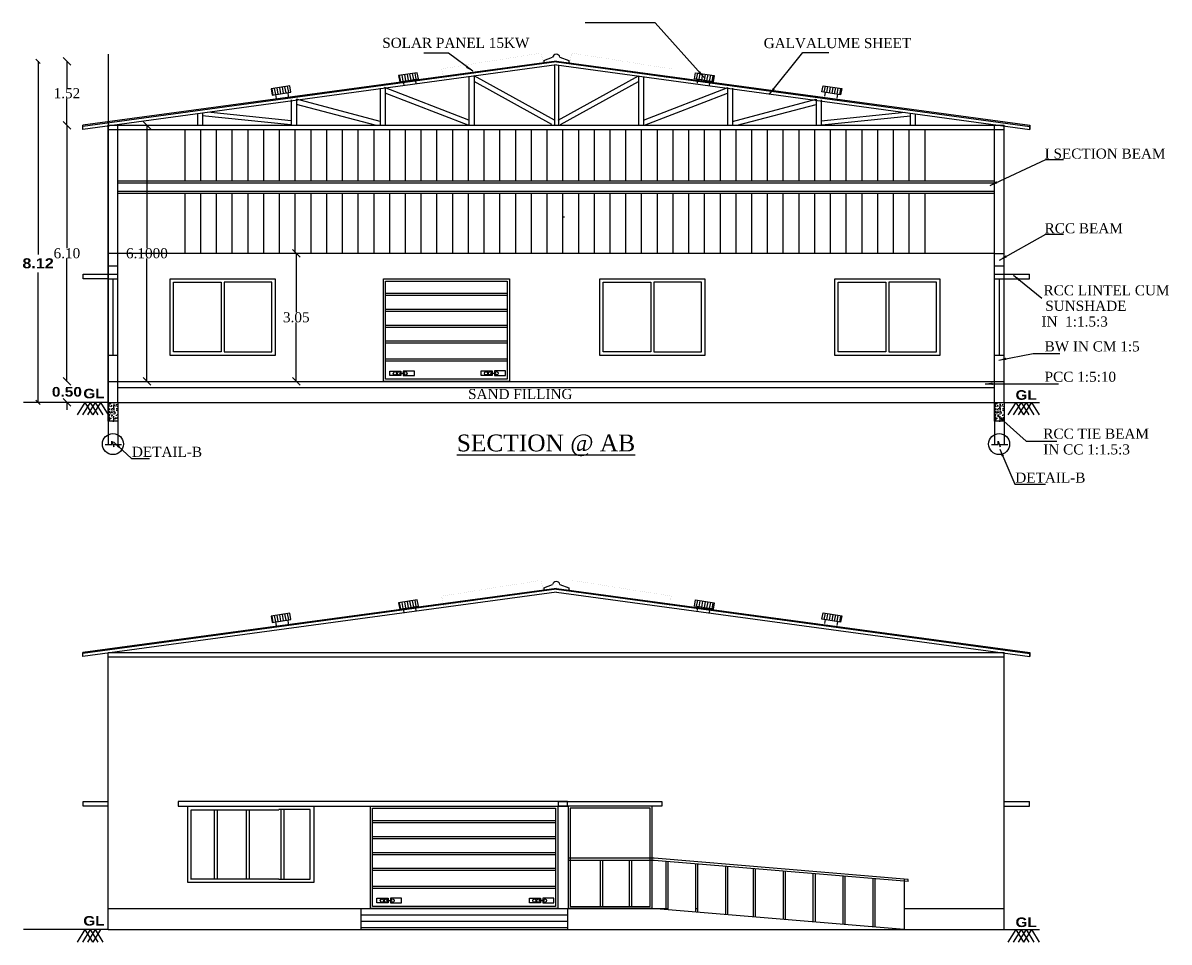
# Model space of a CAD drawing. Header units: metres. Extents: x 10791 to 15749, y -2675 to -2476.
# Drawn here: x 15656.25 to 15683.55, y -2643.29 to -2621.4 of the extents above; entities that cross this region are included whole.
import ezdxf
from ezdxf.enums import TextEntityAlignment as Align

# ---------------------------------------------------------------- set-up
doc = ezdxf.new("R2010")
doc.units = ezdxf.units.M
doc.header["$LTSCALE"] = 0.5
doc.header["$MEASUREMENT"] = 0
doc.header["$PDMODE"] = 35
for name, color, linetype in [('BLK_2_FLR_0_REGULAR_ROOM_1', 117, 'Continuous'), ('BLK_2_FLR_0_ROOM_1_LIGHT_VENTILATION_1', 7, 'Continuous'), ('BLK_2_HT_OF_BLDG', 7, 'Continuous'), ('BLK_2_PLINTH_HEIGHT', 7, 'Continuous'), ('FLOOR-GROUND', 7, 'Continuous'), ('FLOOR-TERRACE', 7, 'Continuous')]:
    doc.layers.add(name, color=color, linetype=linetype)
doc.styles.add('Isa-', font='times.ttf')
doc.styles.get("Standard").update_dxf_attribs({"font": ''})
doc.styles.add('STYLE2', font='times.ttf')
doc.styles.get('Standard').set_extended_font_data('Arial Black')
doc.dimstyles.get("Standard").update_dxf_attribs({"dimtxt": 0.23, "dimasz": 0.18, "dimexe": 0.18, "dimexo": 0.0625, "dimgap": 0.09, "dimtad": 0, "dimtih": 1, "dimtoh": 1, "dimzin": 0, "dimdsep": 46, "dimtxsty": 'Standard', "dimblk": 'OBLIQUE', "dimcen": 0.09, "dimse1": 1, "dimse2": 1, "dimclrd": 1, "dimclrt": 3, "dimadec": 0, "dimazin": 0, "dimtfac": 1, "dimtofl": 0, "dimtmove": 0, "dimatfit": 3, "dimfxl": 0, "dimtolj": 1, "dimtzin": 0, "dimarcsym": 0})
doc.dimstyles.new('STANDARD_WS', dxfattribs={"dimtxt": 0.18, "dimasz": 0.18, "dimexe": 0.18, "dimexo": 0.0625, "dimgap": 0.09, "dimtad": 0, "dimtih": 1, "dimtoh": 1, "dimdec": 4, "dimzin": 0, "dimdsep": 46, "dimtxsty": 'Standard', "dimcen": 0.09, "dimadec": 0, "dimazin": 0, "dimtfac": 1, "dimtdec": 4, "dimtofl": 0, "dimtmove": 0, "dimatfit": 3, "dimfxl": 0, "dimtolj": 1, "dimtzin": 0, "dimarcsym": 0})

# ---------------------------------------------------------------- blocks, each defined once
blk = doc.blocks.new('_Oblique')
at = {"color": 0, "linetype": 'ByBlock', "lineweight": -2}
blk.add_line((-0.5, -0.5), (0.5, 0.5), dxfattribs=at)
blk = doc.blocks.new('*D97')
at = {"layer": 'BLK_2_HT_OF_BLDG', "color": 5, "lineweight": -2}
for p, q in [((15656.612, -2622.312), (15656.612, -2626.912)), ((15656.612, -2630.437), (15656.612, -2627.34))]:
    blk.add_line(p, q, dxfattribs=at)
at = {"layer": 'Defpoints', "color": 0, "lineweight": 25}
for p in [(15668.959, -2622.312), (15656.612, -2630.437), (15666.662, -2630.437)]:
    blk.add_point(p, dxfattribs=at)
at = {"layer": 'BLK_2_HT_OF_BLDG', "color": 5, "lineweight": -2, "xscale": 0.1, "yscale": 0.1, "zscale": 0.1}
for p, rotation in [((15656.612, -2622.312), 90), ((15656.612, -2630.437), 270)]:
    blk.add_blockref('_Oblique', p, dxfattribs=dict(at, rotation=rotation))
at = {"layer": 'BLK_2_HT_OF_BLDG', "color": 5, "insert": (15656.612, -2627.126), "char_height": 0.24, "attachment_point": 5}
blk.add_mtext('\\A1;8.12', dxfattribs=at)
blk = doc.blocks.new('*D99')
at = {"layer": 'BLK_2_PLINTH_HEIGHT', "color": 1, "lineweight": -2, "ltscale": 400}
for p, q in [((15657.298, -2629.937), (15657.298, -2629.757)), ((15657.298, -2630.437), (15657.298, -2630.617))]:
    blk.add_line(p, q, dxfattribs=at)
at = {"layer": 'Defpoints', "color": 0, "lineweight": 25, "ltscale": 400}
for p in [(15657.298, -2629.937), (15658.285, -2629.937), (15658.285, -2630.437)]:
    blk.add_point(p, dxfattribs=at)
at = {"layer": 'BLK_2_PLINTH_HEIGHT', "color": 1, "lineweight": -2, "ltscale": 400, "xscale": 0.18, "yscale": 0.18, "zscale": 0.18}
for p, rotation in [((15657.298, -2629.937), 270), ((15657.298, -2630.437), 90)]:
    blk.add_blockref('_Oblique', p, dxfattribs=dict(at, rotation=rotation))
at = {"layer": 'BLK_2_PLINTH_HEIGHT', "color": 3, "ltscale": 400, "insert": (15657.298, -2630.187), "char_height": 0.23, "attachment_point": 5}
blk.add_mtext('\\A1;0.50', dxfattribs=at)
blk = doc.blocks.new('*D100')
at = {"color": 1, "lineweight": -2, "ltscale": 2}
for p, q in [((15657.298, -2623.837), (15657.298, -2626.765)), ((15657.298, -2629.937), (15657.298, -2627.009))]:
    blk.add_line(p, q, dxfattribs=at)
at = {"layer": 'Defpoints', "color": 0, "lineweight": 25, "ltscale": 2}
for p in [(15657.298, -2623.837), (15658.285, -2623.837), (15658.285, -2629.937)]:
    blk.add_point(p, dxfattribs=at)
at = {"color": 1, "lineweight": -2, "ltscale": 2, "xscale": 0.18, "yscale": 0.18, "zscale": 0.18}
for p, rotation in [((15657.298, -2623.837), 90), ((15657.298, -2629.937), 270)]:
    blk.add_blockref('_Oblique', p, dxfattribs=dict(at, rotation=rotation))
at = {"color": 3, "lineweight": 25, "ltscale": 2, "insert": (15657.298, -2626.887), "char_height": 0.24, "attachment_point": 5, "style": 'STYLE2'}
blk.add_mtext('\\A1;6.10', dxfattribs=at)
blk = doc.blocks.new('*D98')
at = {"color": 1, "lineweight": -2, "ltscale": 2}
for p, q in [((15657.298, -2622.312), (15657.298, -2622.952)), ((15657.298, -2623.837), (15657.298, -2623.197))]:
    blk.add_line(p, q, dxfattribs=at)
at = {"layer": 'Defpoints', "color": 0, "lineweight": 25, "ltscale": 2}
for p in [(15657.298, -2622.312), (15668.959, -2622.312), (15658.285, -2623.837)]:
    blk.add_point(p, dxfattribs=at)
at = {"color": 1, "lineweight": -2, "ltscale": 2, "xscale": 0.18, "yscale": 0.18, "zscale": 0.18}
for p, rotation in [((15657.298, -2622.312), 90), ((15657.298, -2623.837), 270)]:
    blk.add_blockref('_Oblique', p, dxfattribs=dict(at, rotation=rotation))
at = {"color": 3, "lineweight": 25, "ltscale": 2, "insert": (15657.298, -2623.074), "char_height": 0.24, "attachment_point": 5, "style": 'STYLE2'}
blk.add_mtext('\\A1;1.52', dxfattribs=at)
blk = doc.blocks.new('*D184')
at = {"layer": 'BLK_2_FLR_0_ROOM_1_LIGHT_VENTILATION_1', "color": 1, "lineweight": -2, "ltscale": 2}
for p, q in [((15662.762, -2626.887), (15662.762, -2628.29)), ((15662.762, -2629.937), (15662.762, -2628.534))]:
    blk.add_line(p, q, dxfattribs=at)
at = {"layer": 'Defpoints', "color": 0, "lineweight": 25, "ltscale": 2}
for p in [(15662.26, -2626.887), (15662.26, -2629.937), (15662.762, -2629.937)]:
    blk.add_point(p, dxfattribs=at)
at = {"layer": 'BLK_2_FLR_0_ROOM_1_LIGHT_VENTILATION_1', "color": 1, "lineweight": -2, "ltscale": 2, "xscale": 0.18, "yscale": 0.18, "zscale": 0.18}
for p, rotation in [((15662.762, -2626.887), 90), ((15662.762, -2629.937), 270)]:
    blk.add_blockref('_Oblique', p, dxfattribs=dict(at, rotation=rotation))
at = {"layer": 'BLK_2_FLR_0_ROOM_1_LIGHT_VENTILATION_1', "color": 3, "lineweight": 25, "ltscale": 2, "insert": (15662.762, -2628.412), "char_height": 0.24, "attachment_point": 5, "style": 'STYLE2'}
blk.add_mtext('\\A1;3.05', dxfattribs=at)
blk = doc.blocks.new('*D195')
at = {"layer": 'BLK_2_FLR_0_REGULAR_ROOM_1', "color": 4, "lineweight": -2, "ltscale": 2}
for p, q in [((15659.204, -2623.837), (15659.204, -2626.765)), ((15659.204, -2629.937), (15659.204, -2627.009))]:
    blk.add_line(p, q, dxfattribs=at)
at = {"layer": 'Defpoints', "color": 0, "lineweight": 25, "ltscale": 2}
for p in [(15659.204, -2623.837), (15659.204, -2623.837), (15659.204, -2629.937)]:
    blk.add_point(p, dxfattribs=at)
at = {"layer": 'BLK_2_FLR_0_REGULAR_ROOM_1', "color": 4, "lineweight": -2, "ltscale": 2, "xscale": 0.18, "yscale": 0.18, "zscale": 0.18}
for p, rotation in [((15659.204, -2623.837), 90), ((15659.204, -2629.937), 270)]:
    blk.add_blockref('_Oblique', p, dxfattribs=dict(at, rotation=rotation))
at = {"layer": 'BLK_2_FLR_0_REGULAR_ROOM_1', "color": 4, "lineweight": 25, "ltscale": 2, "insert": (15659.204, -2626.887), "char_height": 0.24, "attachment_point": 5, "style": 'STYLE2'}
blk.add_mtext('\\A1;6.1000', dxfattribs=at)

msp = doc.modelspace()

# ---------------------------------------------------------------- hatches: boundary and pattern name
at = {"lineweight": 25, "ltscale": 2}
h = msp.add_hatch(dxfattribs=at)
h.set_pattern_fill('ANSI31', color=256, scale=0.5, angle=35, style=0)
h.set_pattern_definition([(100, (30224.055074, -172.79727), (0.06155048456, 0.0108530111), [])])
h.paths.add_polyline_path([(15665.67432, -2622.73054), (15665.64509, -2622.58342), (15665.20024, -2622.65361), (15665.22947, -2622.80073)])
h = msp.add_hatch(dxfattribs=at)
h.set_pattern_fill('ANSI31', color=256, scale=0.5, angle=35, style=0)
h.set_pattern_definition([(80, (1113.863636, -172.79727), (-0.06155048456, 0.0108530111), [])])
h.paths.add_polyline_path([(15672.68924, -2622.80073), (15672.71847, -2622.65361), (15672.27362, -2622.58342), (15672.24439, -2622.73054)])
h = msp.add_hatch(dxfattribs=at)
h.set_pattern_fill('ANSI31', color=256, scale=0.5, angle=35, style=0)
h.set_pattern_definition([(100, (30221.015997, -173.113474), (0.06155048456, 0.0108530111), [])])
h.paths.add_polyline_path([(15662.63524, -2623.04674), (15662.60601, -2622.89962), (15662.16116, -2622.96981), (15662.19039, -2623.11694)])
h = msp.add_hatch(dxfattribs=at)
h.set_pattern_fill('ANSI31', color=256, scale=0.5, angle=35, style=0)
h.set_pattern_definition([(80, (1116.903635, -173.106567), (-0.06155048456, 0.0108530111), [])])
h.paths.add_polyline_path([(15675.72924, -2623.11003), (15675.75847, -2622.9629), (15675.31362, -2622.89271), (15675.28439, -2623.03984)])
h = msp.add_hatch(dxfattribs=at)
h.set_pattern_fill('ANSI31', scale=3, angle=45, style=0)
h.set_pattern_definition([(90, (1113.86364, -357.5437), (-0.375, 1e-16), [])])
h.paths.add_polyline_path([(15660.04435, -2625.15696), (15677.87435, -2625.15696), (15677.87435, -2623.93696), (15660.04435, -2623.93696)])
h.paths.add_polyline_path([(15677.87435, -2625.45696), (15660.04435, -2625.45696), (15660.04435, -2626.88696), (15677.87435, -2626.88696)])
at = {"lineweight": 25, "ltscale": 0.1}
h = msp.add_hatch(dxfattribs=at)
h.set_pattern_fill('AR-CONC', color=4, scale=0.02, style=0)
h.set_pattern_definition([(50, (5161.29131, -184.38606), (0.1434520365, -0.012550427), [0.015, -0.165]), (355, (5161.29131, -184.38606), (-0.0277502667, 0.1504384267), [0.012, -0.132]), (100.4514, (5161.30327, -184.3871), (0.1157018763, 0.1378879084), [0.012748038, -0.1402284224]), (46.1842, (5161.29131, -184.34606), (0.2134482097, -0.033103803), [0.0225, -0.2475]), (96.6356, (5161.3091, -184.34881), (0.186932541, 0.194823574), [0.0191220576, -0.2103426]), (351.1842, (5161.29131, -184.34606), (0.186932389, 0.19482372), [0.018, -0.198]), (21, (5161.31131, -184.35606), (0.1193814104, -0.0805237781), [0.015, -0.165]), (326, (5161.31131, -184.35606), (0.0486630664, 0.145030009), [0.012, -0.132]), (71.4514, (5161.32126, -184.36277), (0.1680445257, 0.0645060993), [0.012748038, -0.1402284224]), (37.5, (5161.29131, -184.386056), (0.00243197106, 0.06657877077), [0, -0.1304, 0, -0.134, 0, -0.1325]), (7.5, (5161.29131, -184.386056), (0.0526139075, 0.0788823424), [0, -0.0764, 0, -0.1274, 0, -0.0505]), (327.5, (5161.24671, -184.386056), (0.10676448723, -0.00451097435), [0, -0.05, 0, -0.156, 0, -0.207]), (317.5, (5161.22671, -184.38606), (0.1166372339, 0.0200209965), [0, -0.065, 0, -0.1036, 0, -0.147])])
h.paths.add_polyline_path([(15658.28508, -2630.88696), (15658.51508, -2630.88696), (15658.51508, -2630.43696), (15658.28508, -2630.43696)])
h = msp.add_hatch(dxfattribs=at)
h.set_pattern_fill('AR-CONC', color=4, scale=0.02, style=0)
h.set_pattern_definition([(50, (5182.40131, -184.38606), (0.1434520365, -0.012550427), [0.015, -0.165]), (355, (5182.40131, -184.38606), (-0.0277502667, 0.1504384267), [0.012, -0.132]), (100.4514, (5182.41327, -184.3871), (0.1157018763, 0.1378879084), [0.012748038, -0.1402284224]), (46.1842, (5182.40131, -184.34606), (0.2134482097, -0.033103803), [0.0225, -0.2475]), (96.6356, (5182.4191, -184.34881), (0.186932541, 0.194823574), [0.0191220576, -0.2103426]), (351.1842, (5182.40131, -184.34606), (0.186932389, 0.19482372), [0.018, -0.198]), (21, (5182.42131, -184.35606), (0.1193814104, -0.0805237781), [0.015, -0.165]), (326, (5182.42131, -184.35606), (0.0486630664, 0.145030009), [0.012, -0.132]), (71.4514, (5182.43126, -184.36277), (0.1680445257, 0.0645060993), [0.012748038, -0.1402284224]), (37.5, (5182.40131, -184.386056), (0.00243197106, 0.06657877077), [0, -0.1304, 0, -0.134, 0, -0.1325]), (7.5, (5182.40131, -184.386056), (0.0526139075, 0.0788823424), [0, -0.0764, 0, -0.1274, 0, -0.0505]), (327.5, (5182.35671, -184.386056), (0.10676448723, -0.00451097435), [0, -0.05, 0, -0.156, 0, -0.207]), (317.5, (5182.33671, -184.38606), (0.1166372339, 0.0200209965), [0, -0.065, 0, -0.1036, 0, -0.147])])
h.paths.add_polyline_path([(15679.39508, -2630.88696), (15679.62508, -2630.88696), (15679.62508, -2630.43696), (15679.39508, -2630.43696)])
at = {"lineweight": 25, "ltscale": 2}
h = msp.add_hatch(dxfattribs=at)
h.set_pattern_fill('ANSI31', color=256, scale=0.5, angle=35, style=0)
h.set_pattern_definition([(100, (30224.055074, -185.358327), (0.06155048456, 0.0108530111), [])])
h.paths.add_polyline_path([(15665.67432, -2635.2916), (15665.64509, -2635.14447), (15665.20024, -2635.21466), (15665.22947, -2635.36179)])
h = msp.add_hatch(dxfattribs=at)
h.set_pattern_fill('ANSI31', color=256, scale=0.5, angle=35, style=0)
h.set_pattern_definition([(80, (1113.863636, -185.358327), (-0.06155048456, 0.0108530111), [])])
h.paths.add_polyline_path([(15672.68924, -2635.36179), (15672.71847, -2635.21466), (15672.27362, -2635.14447), (15672.24439, -2635.2916)])
h = msp.add_hatch(dxfattribs=at)
h.set_pattern_fill('ANSI31', color=256, scale=0.5, angle=35, style=0)
h.set_pattern_definition([(100, (30221.015997, -185.67453), (0.06155048456, 0.0108530111), [])])
h.paths.add_polyline_path([(15662.63524, -2635.6078), (15662.60601, -2635.46067), (15662.16116, -2635.53087), (15662.19039, -2635.67799)])
h = msp.add_hatch(dxfattribs=at)
h.set_pattern_fill('ANSI31', color=256, scale=0.5, angle=35, style=0)
h.set_pattern_definition([(80, (1116.903635, -185.66762), (-0.06155048456, 0.0108530111), [])])
h.paths.add_polyline_path([(15675.72924, -2635.67108), (15675.75847, -2635.52396), (15675.31362, -2635.45377), (15675.28439, -2635.60089)])

# ---------------------------------------------------------------- linework, layer by layer
at = {"color": 7, "lineweight": 25, "ltscale": 2}
for p, q in [((15668.95935, -2622.31202), (15657.67508, -2623.83126)), ((15668.95935, -2622.3226), (15657.67508, -2623.86185)), ((15668.95935, -2622.31202), (15680.23508, -2623.83126)), ((15668.95935, -2622.3226), (15680.23508, -2623.86185)), ((15668.95935, -2622.39397), (15657.67508, -2623.93322)), ((15668.95935, -2622.39397), (15680.23508, -2623.93322)), ((15657.67508, -2623.93322), (15657.67508, -2623.83126)), ((15658.28508, -2630.43696), (15658.28508, -2623.83696)), ((15658.51508, -2630.43696), (15658.51508, -2623.83696)), ((15679.39508, -2630.43696), (15679.39508, -2623.83696)), ((15679.62508, -2630.43696), (15679.62508, -2623.83696)), ((15680.23508, -2623.93322), (15680.23508, -2623.83126)), ((15680.23508, -2623.83126), (15680.23508, -2623.93322)), ((15658.51508, -2626.88696), (15658.28508, -2626.88696)), ((15679.39508, -2626.88696), (15679.62508, -2626.88696)), ((15658.28508, -2627.18696), (15658.51508, -2627.18696)), ((15679.39508, -2627.18696), (15679.62508, -2627.18696)), ((15679.62508, -2627.49696), (15680.22508, -2627.49696)), ((15658.28508, -2629.93696), (15679.62508, -2629.93696)), ((15658.28508, -2629.93696), (15679.62508, -2629.93696)), ((15658.28508, -2630.43696), (15656.2674, -2630.43696)), ((15658.28508, -2630.43696), (15679.62508, -2630.43696)), ((15679.62508, -2630.43696), (15680.46884, -2630.43696)), ((15668.95935, -2634.87307), (15657.67508, -2636.39232)), ((15668.95935, -2634.88366), (15657.67508, -2636.4229)), ((15668.95935, -2634.87307), (15680.23508, -2636.39232)), ((15668.95935, -2634.88366), (15680.23508, -2636.4229)), ((15668.95935, -2634.95503), (15657.67508, -2636.49427)), ((15668.95935, -2634.95503), (15680.23508, -2636.49427)), ((15657.67508, -2636.49427), (15657.67508, -2636.39232)), ((15658.28508, -2642.99802), (15658.28508, -2636.39802)), ((15679.62508, -2642.99802), (15679.62508, -2636.39802)), ((15680.23508, -2636.49427), (15680.23508, -2636.39232)), ((15680.23508, -2636.39232), (15680.23508, -2636.49427)), ((15679.62508, -2640.05802), (15680.22508, -2640.05802)), ((15658.28508, -2642.49802), (15671.61355, -2642.49802)), ((15658.28508, -2642.49802), (15671.61355, -2642.49802)), ((15672.27066, -2642.49802), (15672.32066, -2642.49802)), ((15672.27066, -2642.49802), (15672.32066, -2642.49802)), ((15677.2388, -2642.49802), (15679.62508, -2642.49802)), ((15677.2388, -2642.49802), (15679.62508, -2642.49802)), ((15658.28508, -2642.99802), (15656.2674, -2642.99802)), ((15658.28508, -2642.99802), (15679.62508, -2642.99802)), ((15679.62508, -2642.99802), (15680.46884, -2642.99802))]:
    msp.add_line(p, q, dxfattribs=at)
at = {"color": 1, "lineweight": 25}
for p, q in [((15668.65838, -2622.29286), (15668.86572, -2622.21528)), ((15669.04366, -2622.21218), (15669.25823, -2622.29246)), ((15668.65838, -2634.85392), (15668.86572, -2634.77633)), ((15669.04366, -2634.77323), (15669.25823, -2634.85351))]:
    msp.add_line(p, q, dxfattribs=at)
at = {"color": 1, "lineweight": 25, "ltscale": 2}
for p, q in [((15668.65838, -2622.29287), (15668.65855, -2622.35548)), ((15669.25823, -2622.29247), (15669.25823, -2622.35856)), ((15668.65838, -2634.85392), (15668.65855, -2634.91653)), ((15669.25823, -2634.85352), (15669.25823, -2634.91962))]:
    msp.add_line(p, q, dxfattribs=at)
at = {"color": 7, "lineweight": 25, "ltscale": 0.25}
for p, q in [((15668.90935, -2622.40391), (15668.90935, -2623.83696)), ((15669.00935, -2622.40391), (15669.00935, -2623.83696)), ((15666.87505, -2622.67092), (15666.87505, -2623.83696)), ((15668.90935, -2623.71526), (15666.9959, -2622.65486)), ((15666.9959, -2622.65486), (15666.9959, -2623.83696)), ((15668.85119, -2623.82022), (15666.9959, -2622.79206)), ((15669.00081, -2623.71526), (15670.91426, -2622.65486)), ((15669.05898, -2623.82022), (15670.91426, -2622.79206)), ((15670.91426, -2622.65486), (15670.91426, -2623.83696)), ((15671.03512, -2622.67092), (15671.03512, -2623.83696)), ((15664.75901, -2622.95209), (15664.75901, -2623.83696)), ((15666.87505, -2623.71526), (15664.86558, -2622.93793)), ((15664.87986, -2622.93603), (15664.87986, -2623.83696)), ((15666.85706, -2623.83696), (15664.87986, -2623.07212)), ((15671.03512, -2623.71526), (15673.04459, -2622.93793)), ((15671.05311, -2623.83696), (15673.0303, -2623.07212)), ((15673.0303, -2622.93603), (15673.0303, -2623.83696)), ((15673.15116, -2622.95209), (15673.15116, -2623.83696)), ((15662.64297, -2623.23325), (15662.64297, -2623.83696)), ((15662.76382, -2623.21719), (15662.76382, -2623.83696)), ((15675.14635, -2623.21719), (15675.14635, -2623.83696)), ((15675.2672, -2623.23325), (15675.2672, -2623.83696)), ((15660.40607, -2623.56069), (15660.40607, -2623.83696)), ((15660.52693, -2623.54421), (15660.52693, -2623.83696)), ((15677.38324, -2623.54391), (15677.38324, -2623.83696)), ((15677.5041, -2623.56041), (15677.5041, -2623.83696)), ((15657.68508, -2627.49696), (15657.68508, -2627.38696)), ((15657.68508, -2627.38696), (15658.28508, -2627.38696)), ((15658.28508, -2627.49696), (15657.68508, -2627.49696)), ((15658.28508, -2627.49696), (15658.51508, -2627.49696)), ((15658.40008, -2629.31696), (15658.40008, -2627.49696)), ((15679.39508, -2627.49696), (15679.62508, -2627.49696)), ((15679.51008, -2629.31696), (15679.51008, -2627.49696)), ((15679.62508, -2627.38696), (15680.22508, -2627.38696)), ((15680.22508, -2627.49696), (15680.22508, -2627.38696)), ((15658.51508, -2629.31696), (15658.28508, -2629.31696)), ((15679.62508, -2629.31696), (15679.39508, -2629.31696)), ((15658.51508, -2630.08696), (15679.39508, -2630.08696)), ((15658.28508, -2630.43696), (15658.28508, -2631.43696)), ((15658.51508, -2630.43696), (15658.51508, -2631.43696)), ((15679.39508, -2630.43696), (15679.39508, -2631.43696)), ((15679.62508, -2630.43696), (15679.62508, -2631.43696)), ((15658.37042, -2631.43696), (15658.37042, -2631.36362)), ((15658.37042, -2631.36362), (15658.41848, -2631.49797)), ((15679.48042, -2631.43696), (15679.48042, -2631.36362)), ((15679.48042, -2631.36362), (15679.52848, -2631.49797)), ((15658.209, -2631.43696), (15658.37042, -2631.43696)), ((15658.41848, -2631.43696), (15658.59852, -2631.43696)), ((15658.41848, -2631.49797), (15658.41848, -2631.43696)), ((15679.319, -2631.43696), (15679.48042, -2631.43696)), ((15679.52848, -2631.43696), (15679.70852, -2631.43696)), ((15679.52848, -2631.49797), (15679.52848, -2631.43696)), ((15657.68508, -2640.05802), (15657.68508, -2639.94802)), ((15657.68508, -2639.94802), (15658.28508, -2639.94802)), ((15658.28508, -2640.05802), (15657.68508, -2640.05802)), ((15679.62508, -2639.94802), (15680.22508, -2639.94802)), ((15680.22508, -2640.05802), (15680.22508, -2639.94802))]:
    msp.add_line(p, q, dxfattribs=at)
at = {"lineweight": 25, "ltscale": 2}
for p, q in [((15665.30768, -2622.78839), (15665.32218, -2622.87906)), ((15665.59611, -2622.74288), (15665.61024, -2622.83361)), ((15672.3226, -2622.74288), (15672.30847, -2622.83361)), ((15672.61103, -2622.78839), (15672.59653, -2622.87906)), ((15662.26861, -2623.1046), (15662.2831, -2623.19526)), ((15662.55703, -2623.05908), (15662.57116, -2623.14981)), ((15675.3626, -2623.05218), (15675.34847, -2623.1429)), ((15675.65103, -2623.09769), (15675.63653, -2623.18836)), ((15665.30768, -2635.34945), (15665.32218, -2635.44012)), ((15665.59611, -2635.30394), (15665.61024, -2635.39466)), ((15672.3226, -2635.30394), (15672.30847, -2635.39466)), ((15672.61103, -2635.34945), (15672.59653, -2635.44012)), ((15662.26861, -2635.66565), (15662.2831, -2635.75632)), ((15662.55703, -2635.62014), (15662.57116, -2635.71087)), ((15675.3626, -2635.61323), (15675.34847, -2635.70396)), ((15675.65103, -2635.65874), (15675.63653, -2635.74941))]:
    msp.add_line(p, q, dxfattribs=at)
at = {"color": 4, "lineweight": 25, "ltscale": 2}
for p, q in [((15664.75901, -2623.74304), (15662.76382, -2623.21719)), ((15664.64451, -2623.83696), (15662.76382, -2623.34129)), ((15673.15116, -2623.74304), (15675.14635, -2623.21719)), ((15673.26566, -2623.83696), (15675.14635, -2623.34129)), ((15662.63298, -2623.82638), (15660.51694, -2623.61392)), ((15662.64297, -2623.72688), (15660.65271, -2623.52705)), ((15675.2672, -2623.72688), (15677.25875, -2623.52692)), ((15675.27719, -2623.82638), (15677.39323, -2623.61392)), ((15664.88851, -2627.83506), (15667.78851, -2627.83506)), ((15664.88851, -2627.88506), (15667.78851, -2627.88506)), ((15664.88851, -2628.21503), (15667.78851, -2628.21503)), ((15664.88851, -2628.26503), (15667.78851, -2628.26503)), ((15664.88851, -2628.59927), (15667.78851, -2628.59927)), ((15664.88851, -2628.64927), (15667.78851, -2628.64927)), ((15664.88851, -2628.96937), (15667.78851, -2628.96937)), ((15664.88851, -2629.01937), (15667.78851, -2629.01937)), ((15664.88851, -2629.39893), (15667.78851, -2629.39893)), ((15664.88851, -2629.44893), (15667.78851, -2629.44893)), ((15664.57989, -2640.39612), (15668.93989, -2640.39612)), ((15664.57989, -2640.44612), (15668.93989, -2640.44612)), ((15664.57989, -2640.77609), (15668.93989, -2640.77609)), ((15664.57989, -2640.82609), (15668.93989, -2640.82609)), ((15664.57989, -2641.16032), (15668.93989, -2641.16032)), ((15664.57989, -2641.21032), (15668.93989, -2641.21032)), ((15671.28871, -2641.29802), (15669.2388, -2641.29802)), ((15671.28663, -2641.34802), (15669.2388, -2641.34802)), ((15670.00447, -2641.34802), (15670.00447, -2642.44802)), ((15670.05447, -2641.34802), (15670.05447, -2642.44802)), ((15670.6934, -2641.34802), (15670.6934, -2642.44802)), ((15670.7434, -2641.34802), (15670.7434, -2642.44802)), ((15677.3343, -2641.85199), (15671.28663, -2641.34802)), ((15677.33845, -2641.80216), (15671.28871, -2641.29802)), ((15671.56355, -2641.3711), (15671.56355, -2642.52508)), ((15671.61355, -2641.37526), (15671.61355, -2642.52925)), ((15672.27066, -2641.43002), (15672.27066, -2642.58401)), ((15672.32066, -2641.43419), (15672.32066, -2642.58817)), ((15664.57989, -2641.53042), (15668.93989, -2641.53042)), ((15664.57989, -2641.58042), (15668.93989, -2641.58042)), ((15672.98268, -2641.48936), (15672.98268, -2642.64334)), ((15673.03268, -2641.49352), (15673.03268, -2642.64751)), ((15673.6447, -2641.54452), (15673.6447, -2642.69851)), ((15673.6947, -2641.54869), (15673.6947, -2642.70268)), ((15674.35672, -2641.60386), (15674.35672, -2642.75785)), ((15674.40672, -2641.60803), (15674.40672, -2642.76201)), ((15675.06874, -2641.6632), (15675.06874, -2642.81718)), ((15675.11874, -2641.66736), (15675.11874, -2642.82135)), ((15675.78076, -2641.72253), (15675.78076, -2642.87652)), ((15675.83076, -2641.7267), (15675.83076, -2642.88068)), ((15664.57989, -2641.95999), (15668.93989, -2641.95999)), ((15664.57989, -2642.00999), (15668.93989, -2642.00999)), ((15676.49279, -2641.78187), (15676.49279, -2642.93585)), ((15676.54279, -2641.78603), (15676.54279, -2642.94002)), ((15677.2388, -2641.79386), (15677.2388, -2642.99802)), ((15677.3343, -2641.85199), (15677.33845, -2641.80216)), ((15664.29989, -2642.49802), (15664.29989, -2642.99802)), ((15669.21989, -2642.49802), (15669.21989, -2642.99802)), ((15671.2388, -2642.49802), (15669.2388, -2642.49802)), ((15677.2388, -2642.99802), (15671.2388, -2642.49802)), ((15664.29989, -2642.64802), (15669.21989, -2642.64802)), ((15664.29989, -2642.79802), (15669.21989, -2642.79802)), ((15664.29989, -2642.94802), (15669.21989, -2642.94802))]:
    msp.add_line(p, q, dxfattribs=at)
at = {"lineweight": 25}
for p, q in [((15658.28508, -2623.83696), (15679.62508, -2623.83696)), ((15658.28508, -2623.93696), (15679.62508, -2623.93696)), ((15658.51508, -2625.15696), (15679.39508, -2625.15696)), ((15658.51508, -2625.20696), (15679.39508, -2625.20696)), ((15658.51508, -2625.40696), (15679.39508, -2625.40696)), ((15658.51508, -2625.45696), (15679.39508, -2625.45696)), ((15669.12981, -2626.01544), (15669.14981, -2626.01544)), ((15658.28508, -2627.38696), (15658.51508, -2627.38696)), ((15679.39508, -2627.38696), (15679.62508, -2627.38696)), ((15658.28508, -2636.39802), (15679.62508, -2636.39802)), ((15658.28508, -2636.49802), (15679.62508, -2636.49802))]:
    msp.add_line(p, q, dxfattribs=at)
at = {"color": 3}
for p, q in [((15679.39508, -2626.88696), (15658.51508, -2626.88696)), ((15657.68508, -2627.49696), (15657.68508, -2627.38696)), ((15657.68508, -2640.05802), (15657.68508, -2639.94802))]:
    msp.add_line(p, q, dxfattribs=at)
at = {"color": 3, "lineweight": 25}
for p, q in [((15657.72615, -2630.43696), (15657.54094, -2630.73342)), ((15657.85207, -2630.43696), (15657.66686, -2630.73342)), ((15657.72615, -2630.43696), (15657.91135, -2630.73342)), ((15657.97194, -2630.43696), (15657.78673, -2630.73342)), ((15657.85207, -2630.43696), (15658.03728, -2630.73342)), ((15658.09786, -2630.43696), (15657.91265, -2630.73342)), ((15657.97194, -2630.43696), (15658.15715, -2630.73342)), ((15658.09786, -2630.43696), (15658.28307, -2630.73342)), ((15679.90019, -2630.43696), (15679.71498, -2630.73342)), ((15680.02612, -2630.43696), (15679.84091, -2630.73342)), ((15679.90019, -2630.43696), (15680.0854, -2630.73342)), ((15680.14599, -2630.43696), (15679.96078, -2630.73342)), ((15680.02612, -2630.43696), (15680.21133, -2630.73342)), ((15680.27191, -2630.43696), (15680.0867, -2630.73342)), ((15680.14599, -2630.43696), (15680.3312, -2630.73342)), ((15680.27191, -2630.43696), (15680.45712, -2630.73342)), ((15657.72615, -2642.99802), (15657.54094, -2643.29448)), ((15657.85207, -2642.99802), (15657.66686, -2643.29448)), ((15657.72615, -2642.99802), (15657.91135, -2643.29448)), ((15657.97194, -2642.99802), (15657.78673, -2643.29448)), ((15657.85207, -2642.99802), (15658.03728, -2643.29448)), ((15658.09786, -2642.99802), (15657.91265, -2643.29448)), ((15657.97194, -2642.99802), (15658.15715, -2643.29448)), ((15679.90019, -2642.99802), (15679.71498, -2643.29448)), ((15680.02612, -2642.99802), (15679.84091, -2643.29448)), ((15679.90019, -2642.99802), (15680.0854, -2643.29448)), ((15680.14599, -2642.99802), (15679.96078, -2643.29448)), ((15680.02612, -2642.99802), (15680.21133, -2643.29448)), ((15680.27191, -2642.99802), (15680.0867, -2643.29448)), ((15680.14599, -2642.99802), (15680.3312, -2643.29448)), ((15680.27191, -2642.99802), (15680.45712, -2643.29448))]:
    msp.add_line(p, q, dxfattribs=at)
at = {"color": 103, "lineweight": 25, "ltscale": 0.25}
for p, q in [((15660.2568, -2640.14442), (15662.34501, -2640.14442)), ((15660.2568, -2641.80442), (15660.2568, -2640.14442)), ((15660.80597, -2640.13802), (15660.80597, -2641.79802)), ((15660.87597, -2640.13802), (15660.87597, -2641.79802)), ((15661.57075, -2640.13802), (15661.57075, -2641.79802)), ((15661.64075, -2640.13802), (15661.64075, -2641.79802)), ((15663.0968, -2640.13802), (15662.34501, -2640.13802)), ((15662.3922, -2640.13802), (15662.3922, -2641.79802)), ((15662.4622, -2640.13802), (15662.4622, -2641.79802)), ((15663.0968, -2641.79802), (15663.0968, -2640.13802)), ((15662.34501, -2641.79802), (15660.2568, -2641.79802)), ((15662.34501, -2641.79802), (15663.0968, -2641.79802))]:
    msp.add_line(p, q, dxfattribs=at)
at = {"lineweight": 25, "ltscale": 0.25}
for points in [[(15665.64509, -2622.58342), (15665.20024, -2622.65361), (15665.22947, -2622.80073), (15665.67432, -2622.73054)], [(15672.27362, -2622.58342), (15672.71847, -2622.65361), (15672.68924, -2622.80073), (15672.24439, -2622.73054)], [(15662.60601, -2622.89962), (15662.16116, -2622.96981), (15662.19039, -2623.11694), (15662.63524, -2623.04674)], [(15675.31362, -2622.89271), (15675.75847, -2622.9629), (15675.72924, -2623.11003), (15675.28439, -2623.03984)], [(15665.64509, -2635.14447), (15665.20024, -2635.21466), (15665.22947, -2635.36179), (15665.67432, -2635.2916)], [(15672.27362, -2635.14447), (15672.71847, -2635.21466), (15672.68924, -2635.36179), (15672.24439, -2635.2916)], [(15662.60601, -2635.46067), (15662.16116, -2635.53087), (15662.19039, -2635.67799), (15662.63524, -2635.6078)], [(15675.31362, -2635.45377), (15675.75847, -2635.52396), (15675.72924, -2635.67108), (15675.28439, -2635.60089)]]:
    msp.add_lwpolyline(points, close=True, dxfattribs=at)
at = {"color": 103, "lineweight": 25, "ltscale": 0.25}
for points in [[(15659.75993, -2629.31696), (15659.75993, -2627.49696), (15662.25993, -2627.49696), (15662.25993, -2629.31696)], [(15669.99146, -2629.31696), (15669.99146, -2627.49696), (15672.49146, -2627.49696), (15672.49146, -2629.31696)], [(15675.59004, -2629.31696), (15675.59004, -2627.49696), (15678.09004, -2627.49696), (15678.09004, -2629.31696)], [(15659.83993, -2627.57696), (15660.97493, -2627.57696), (15660.97493, -2629.23696), (15659.83993, -2629.23696)], [(15661.04493, -2629.23696), (15662.17993, -2629.23696), (15662.17993, -2627.57696), (15661.04493, -2627.57696)], [(15670.07146, -2627.57696), (15671.20646, -2627.57696), (15671.20646, -2629.23696), (15670.07146, -2629.23696)], [(15671.27646, -2629.23696), (15672.41146, -2629.23696), (15672.41146, -2627.57696), (15671.27646, -2627.57696)], [(15675.67004, -2627.57696), (15676.80504, -2627.57696), (15676.80504, -2629.23696), (15675.67004, -2629.23696)], [(15676.87504, -2629.23696), (15678.01004, -2629.23696), (15678.01004, -2627.57696), (15676.87504, -2627.57696)], [(15660.1768, -2641.87802), (15660.1768, -2640.05802), (15663.1768, -2640.05802), (15663.1768, -2641.87802)]]:
    msp.add_lwpolyline(points, close=True, dxfattribs=at)
at = {"color": 4, "lineweight": 25, "ltscale": 2}
for points in [[(15664.83851, -2627.49696), (15667.83851, -2627.49696), (15667.83851, -2629.93696), (15664.83851, -2629.93696)], [(15664.88851, -2627.54696), (15667.78851, -2627.54696), (15667.78851, -2629.88696), (15664.88851, -2629.88696)], [(15659.9468, -2640.05802), (15669.21989, -2640.05802), (15669.21989, -2639.94802), (15659.9468, -2639.94802)], [(15664.52989, -2640.05802), (15668.98989, -2640.05802), (15668.98989, -2642.49802), (15664.52989, -2642.49802)], [(15669.2388, -2640.05802), (15669.0088, -2640.05802), (15669.0088, -2639.94802), (15671.2388, -2639.94802), (15671.4688, -2639.94802), (15671.4688, -2640.05802)], [(15671.2388, -2640.05802), (15669.2388, -2640.05802), (15669.2388, -2642.49802), (15671.2388, -2642.49802)], [(15664.57989, -2640.10802), (15668.93989, -2640.10802), (15668.93989, -2642.44802), (15664.57989, -2642.44802)], [(15671.1888, -2640.10802), (15669.2888, -2640.10802), (15669.2888, -2642.44802), (15671.1888, -2642.44802)]]:
    msp.add_lwpolyline(points, close=True, dxfattribs=at)
at = {"color": 6, "lineweight": 25, "ltscale": 0.25}
for points in [[(15664.99233, -2629.69029), (15665.25646, -2629.69029), (15665.25646, -2629.8007), (15664.99233, -2629.8007)], [(15665.57628, -2629.69029), (15665.31215, -2629.69029), (15665.31215, -2629.8007), (15665.57628, -2629.8007)], [(15667.165, -2629.68863), (15667.42913, -2629.68863), (15667.42913, -2629.79905), (15667.165, -2629.79905)], [(15667.74894, -2629.68863), (15667.48481, -2629.68863), (15667.48481, -2629.79905), (15667.74894, -2629.79905)], [(15665.22783, -2629.73988), (15665.33661, -2629.73988), (15665.33661, -2629.75232), (15665.22783, -2629.75232)], [(15667.4005, -2629.73823), (15667.50927, -2629.73823), (15667.50927, -2629.75066), (15667.4005, -2629.75066)], [(15664.68371, -2642.25135), (15664.94784, -2642.25135), (15664.94784, -2642.36176), (15664.68371, -2642.36176)], [(15665.26765, -2642.25135), (15665.00352, -2642.25135), (15665.00352, -2642.36176), (15665.26765, -2642.36176)], [(15668.31638, -2642.24969), (15668.58051, -2642.24969), (15668.58051, -2642.3601), (15668.31638, -2642.3601)], [(15668.90032, -2642.24969), (15668.63619, -2642.24969), (15668.63619, -2642.3601), (15668.90032, -2642.3601)], [(15664.91921, -2642.30094), (15665.02798, -2642.30094), (15665.02798, -2642.31337), (15664.91921, -2642.31337)], [(15668.55187, -2642.29928), (15668.66065, -2642.29928), (15668.66065, -2642.31171), (15668.55187, -2642.31171)]]:
    msp.add_lwpolyline(points, close=True, dxfattribs=at)
at = {"color": 7, "lineweight": 25, "ltscale": 0.25}
for points in [[(15658.28508, -2630.43696), (15658.51508, -2630.43696), (15658.51508, -2630.88696), (15658.28508, -2630.88696)], [(15679.39508, -2630.43696), (15679.62508, -2630.43696), (15679.62508, -2630.88696), (15679.39508, -2630.88696)]]:
    msp.add_lwpolyline(points, close=True, dxfattribs=at)
at = {"color": 6, "lineweight": 25, "ltscale": 0.25}
for centre in [(15665.11037, -2629.74561), (15665.20597, -2629.74561), (15665.36264, -2629.74561), (15667.28303, -2629.74396), (15667.37864, -2629.74396), (15667.5353, -2629.74396), (15664.80174, -2642.30667), (15664.89735, -2642.30667), (15665.05401, -2642.30667), (15668.43441, -2642.30501), (15668.53002, -2642.30501), (15668.68668, -2642.30501)]:
    msp.add_circle(centre, 0.0398, dxfattribs=at)
at = {"color": 7, "lineweight": 25, "ltscale": 0.25}
for centre in [(15658.39445, -2631.43079), (15679.50445, -2631.43079)]:
    msp.add_circle(centre, 0.2504, dxfattribs=at)
at = {"color": 1, "lineweight": 25, "ltscale": 2}
for centre in [(15668.95508, -2622.2362), (15668.95508, -2634.79725)]:
    msp.add_arc(centre, 0.09178, 15.174138, 166.824244, dxfattribs=at)
at = {"layer": 'FLOOR-GROUND', "color": 233, "lineweight": 25, "ltscale": 2}
msp.add_line((15658.28508, -2622.14443), (15658.28508, -2630.43696), dxfattribs=at)
at = {"layer": 'FLOOR-GROUND', "color": 151, "lineweight": 25, "ltscale": 2}
msp.add_line((15658.28508, -2630.43696), (15658.28508, -2623.83696), dxfattribs=at)
at = {"layer": 'FLOOR-GROUND', "color": 210, "lineweight": 25, "ltscale": 2}
msp.add_line((15658.28508, -2629.93696), (15658.28508, -2623.93696), dxfattribs=at)
at = {"layer": 'FLOOR-TERRACE', "color": 95, "lineweight": 25, "ltscale": 2, "const_width": 0.001}
for points in [[(15668.64152, -2622.34217), (15668.59614, -2622.11525), (15666.22432, -2622.49175), (15666.26901, -2622.71653)], [(15669.27771, -2622.34225), (15669.32308, -2622.11533), (15671.69439, -2622.49175), (15671.6497, -2622.71653)], [(15668.64152, -2634.90322), (15668.59614, -2634.6763), (15666.22432, -2635.0528), (15666.26901, -2635.27758)], [(15669.27771, -2634.9033), (15669.32308, -2634.67638), (15671.69439, -2635.0528), (15671.6497, -2635.27758)]]:
    msp.add_lwpolyline(points, close=True, dxfattribs=at)

# ---------------------------------------------------------------- texts
at = {"color": 2, "lineweight": 25, "style": 'STYLE2'}
for s, p in [('SOLAR PANEL 15KW', (15664.81034, -2621.99261)), ('GALVALUME SHEET', (15673.89593, -2621.99792)), ('I SECTION BEAM', (15680.58791, -2624.63143)), ('RCC BEAM', (15680.58791, -2626.40972)), ('RCC LINTEL CUM', (15680.56257, -2627.8879)), (' SUNSHADE', (15680.51333, -2628.25675)), ('IN  1:1.5:3', (15680.51333, -2628.63146)), ('BW IN CM 1:5', (15680.58791, -2629.22352)), ('PCC 1:5:10', (15680.58791, -2629.94703)), ('SAND FILLING', (15666.85435, -2630.35797)), ('RCC TIE BEAM', (15680.5558, -2631.30246)), ('DETAIL-B', (15658.84716, -2631.73495)), ('IN CC 1:1.5:3', (15680.5558, -2631.67716)), ('DETAIL-B', (15679.88905, -2632.34941))]:
    msp.add_text(s, height=0.24, dxfattribs=at).set_placement(p)
at = {"color": 1}
for p in [(15657.9424, -2630.34174), (15680.14836, -2630.37545), (15657.9424, -2642.90279), (15680.14836, -2642.9365)]:
    msp.add_text('GL', height=0.228405, dxfattribs=at).set_placement(p, align=Align.CENTER)
at = {"color": 11, "style": 'Isa-'}
msp.add_text('%%USECTION @ AB', height=0.4, dxfattribs=at).set_placement((15668.70981, -2631.60411), align=Align.CENTER)

# ---------------------------------------------------------------- dimensions: what is measured, and where the dimension line sits
at = {"color": 1, "lineweight": 25, "ltscale": 2}
dim = msp.add_linear_dim(base=(15657.29783, -2622.31202), p1=(15658.28508, -2623.83696), p2=(15668.95935, -2622.31202), angle=90, dimstyle='Standard', override={"dimtxt": 0.24, "dimgap": 0, "dimtxsty": 'STYLE2'}, dxfattribs=at)
dim.commit()
dim.dimension.update_dxf_attribs({"geometry": '*D98', "text_midpoint": (15657.29783, -2623.07449)})
at = {"color": 7, "lineweight": 25, "ltscale": 2}
dim = msp.add_linear_dim(base=(15657.29783, -2623.83696), p1=(15658.28508, -2629.93696), p2=(15658.28508, -2623.83696), angle=90, dimstyle='Standard', override={"dimtxt": 0.24, "dimgap": 0, "dimtxsty": 'STYLE2', "dimtmove": 1}, dxfattribs=at)
dim.commit()
dim.dimension.update_dxf_attribs({"geometry": '*D100', "text_midpoint": (15657.29783, -2626.88696)})
at = {"layer": 'BLK_2_FLR_0_REGULAR_ROOM_1', "color": 4, "lineweight": 25, "ltscale": 2}
dim = msp.add_linear_dim(base=(15659.20394, -2623.83696), p1=(15659.20394, -2629.93696), p2=(15659.20394, -2623.83696), angle=90, dimstyle='Standard', override={"dimtxt": 0.24, "dimgap": 0, "dimdec": 4, "dimtxsty": 'STYLE2', "dimclrd": 4, "dimclrt": 4}, dxfattribs=at)
dim.commit()
dim.dimension.update_dxf_attribs({"geometry": '*D195', "text_midpoint": (15659.20394, -2626.88696)})
at = {"layer": 'BLK_2_FLR_0_ROOM_1_LIGHT_VENTILATION_1', "color": 232, "lineweight": 25, "ltscale": 2}
dim = msp.add_linear_dim(base=(15662.76189, -2629.93696), p1=(15662.25993, -2626.88696), p2=(15662.25993, -2629.93696), angle=90, dimstyle='Standard', override={"dimtxt": 0.24, "dimgap": 0, "dimtxsty": 'STYLE2'}, dxfattribs=at)
dim.commit()
dim.dimension.update_dxf_attribs({"geometry": '*D184', "text_midpoint": (15662.76189, -2628.41196)})
at = {"layer": 'BLK_2_HT_OF_BLDG', "color": 5}
dim = msp.add_linear_dim(base=(15656.61192, -2630.43696), p1=(15668.95935, -2622.31202), p2=(15666.66229, -2630.43696), angle=90, dimstyle='STANDARD_WS', override={"dimtxt": 0.24, "dimasz": 0.1, "dimdec": 2, "dimblk1": 'Oblique', "dimblk2": 'Oblique', "dimsah": 1, "dimse1": 1, "dimse2": 1, "dimclrd": 5, "dimclrt": 5}, dxfattribs=at)
dim.commit()
dim.dimension.update_dxf_attribs({"geometry": '*D97', "text_midpoint": (15656.61192, -2627.1262), "dimtype": 160})
at = {"layer": 'BLK_2_PLINTH_HEIGHT', "ltscale": 400}
dim = msp.add_linear_dim(base=(15657.29783, -2629.93696), p1=(15658.28508, -2630.43696), p2=(15658.28508, -2629.93696), angle=90, dimstyle='Standard', override={"dimfxl": 0}, dxfattribs=at)
dim.commit()
dim.dimension.update_dxf_attribs({"geometry": '*D99', "text_midpoint": (15657.29783, -2630.18696)})

# ---------------------------------------------------------------- leaders
at = {"lineweight": 25}
msp.add_leader([(15672.47709, -2622.69994), (15671.31021, -2621.39786), (15669.64488, -2621.39786)], dimstyle='Standard', override={"dimtxt": 0.5, "dimgap": 0, "dimtad": 0, "dimtxsty": 'STYLE2'}, dxfattribs=at)
at = {"color": 7, "lineweight": 25, "ltscale": 0.25}
for points in [[(15666.96683, -2622.55017), (15666.38643, -2622.11955), (15665.79784, -2622.11955)], [(15674.02942, -2623.10178), (15674.8286, -2622.10579), (15675.44929, -2622.10579)], [(15679.28868, -2625.26855), (15680.61609, -2624.65174), (15681.04111, -2624.65174)], [(15679.51657, -2627.04685), (15680.61609, -2626.43003), (15681.04111, -2626.43003)], [(15679.85051, -2627.41007), (15680.52335, -2627.95419)], [(15679.49586, -2629.43317), (15680.31638, -2629.27387), (15680.94801, -2629.27387)], [(15679.17105, -2629.99389), (15680.92076, -2629.99389)], [(15679.46954, -2630.74946), (15680.14591, -2631.36268), (15680.8811, -2631.36268)], [(15658.41047, -2631.37907), (15658.83313, -2631.77048), (15659.26832, -2631.77048)], [(15679.52047, -2631.54889), (15679.87501, -2632.38494), (15680.6102, -2632.38494)]]:
    msp.add_leader(points, dimstyle='Standard', override={"dimtxt": 0.24, "dimgap": 0, "dimtad": 0, "dimtxsty": 'STYLE2'}, dxfattribs=at)

doc.saveas('drawing.dxf')
